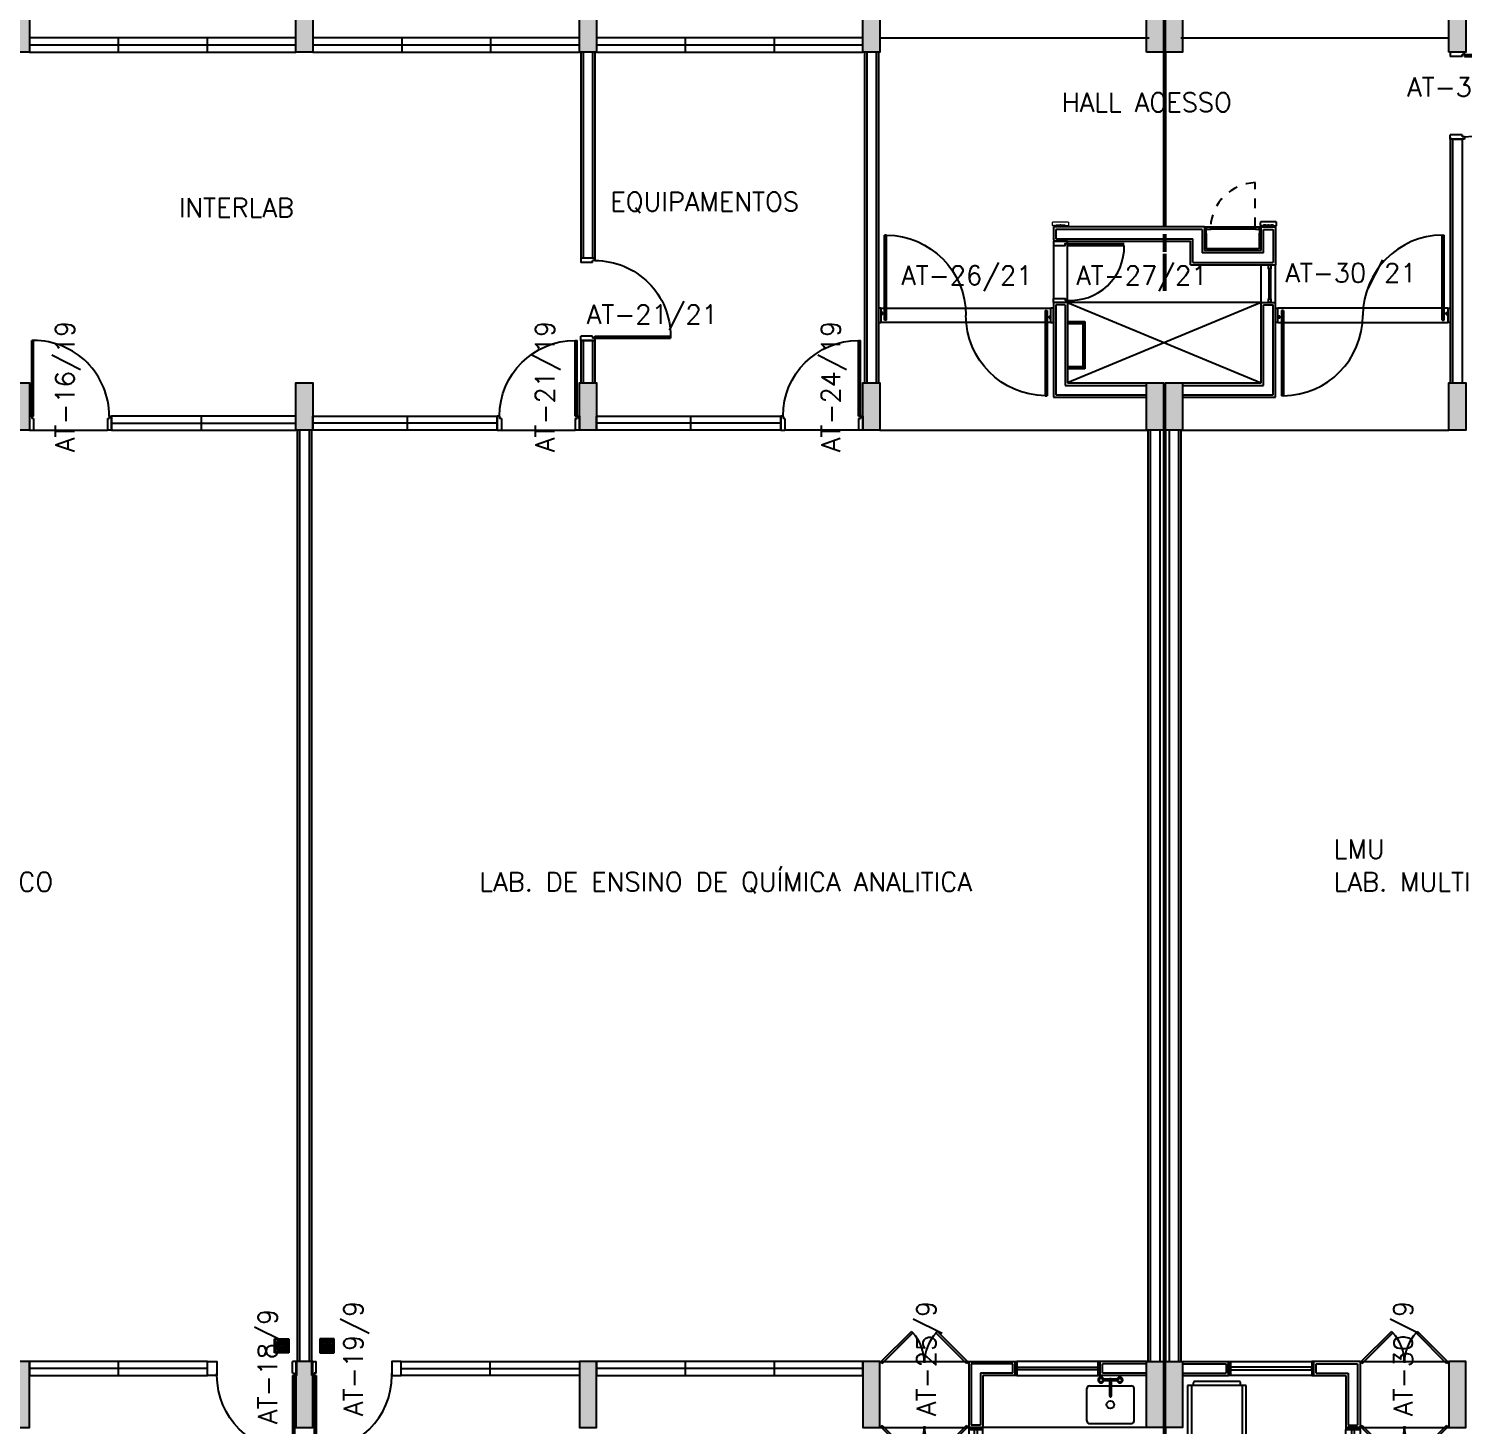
# Model space of a CAD drawing. Header units: millimetres. Extents: x 3605 to 3741, y 1123 to 1192.
# Drawn here: x 3635.28 to 3650.46, y 1134.72 to 1149.5 of the extents above; entities that cross this region are included whole.
import ezdxf

# ---------------------------------------------------------------- set-up
doc = ezdxf.new("R2010")
doc.units = ezdxf.units.MM
doc.linetypes.add('HIDDEN', pattern=[9.525, 6.35, -3.175])
doc.linetypes.add('HIDDEN2', pattern=[4.7625, 3.175, -1.5875])
for name, color, linetype in [('ar-alv', 2, 'Continuous'), ('ar-armario', 1, 'Continuous'), ('ar-copa', 1, 'Continuous'), ('ar-esq', 2, 'Continuous'), ('ar-estc', 1, 'Continuous'), ('ar-piso', 1, 'Continuous'), ('ar-porta', 1, 'Continuous'), ('ar-proj', 1, 'HIDDEN'), ('ar-ralo', 1, 'Continuous'), ('ar-reboco', 2, 'Continuous'), ('ar-shaft', 2, 'Continuous'), ('AR-VISTA', 2, 'Continuous'), ('ar-xis', 1, 'Continuous'), ('banc', 1, 'Continuous'), ('COZ1', 1, 'Continuous'), ('COZ2', 1, 'Continuous'), ('DET-PIVO', 2, 'Continuous'), ('ENDEREÇO', 2, 'Continuous'), ('esq-01', 1, 'Continuous'), ('esq-02', 1, 'Continuous'), ('esq4', 1, 'Continuous'), ('estc-01', 3, 'Continuous'), ('h-estc', 3, 'Continuous'), ('proj', 1, 'HIDDEN'), ('PROJ-MARCO', 1, 'HIDDEN'), ('ptm', 2, 'Continuous'), ('ptm1', 1, 'Continuous'), ('ralo', 1, 'HIDDEN2'), ('shaft1', 2, 'Continuous'), ('TEXTO', 2, 'Continuous'), ('TRNR1', 1, 'Continuous')]:
    doc.layers.add(name, color=color, linetype=linetype)
doc.styles.add('UNB-100', font='simplex.shx', dxfattribs={"height": 0.2})
doc.styles.add('UNB1-100', font='simplex.shx', dxfattribs={"height": 0.2})

# ---------------------------------------------------------------- blocks, each defined once
blk = doc.blocks.new('plr01-01p')
at = {"layer": 'h-estc'}
blk.add_hatch(color=3, dxfattribs=at).paths.add_polyline_path([(0.09, 0.075), (-0.09, 0.075), (-0.09, -0.625), (0.09, -0.625)])
at = {"layer": 'estc-01', "color": 3}
blk.add_lwpolyline([(-0.09, 0.075), (-0.09, -0.625), (0.09, -0.625), (0.09, 0.075)], close=True, dxfattribs=at)
blk = doc.blocks.new('esq02-01p')
at = {"layer": 'esq-01'}
for p, q in [((2.91, 0), (0.09, 0)), ((1.03, -0.075), (1.03, 0.075)), ((1.97, -0.075), (1.97, 0.075))]:
    blk.add_line(p, q, dxfattribs=at)
at = {"layer": 'esq-02'}
blk.add_lwpolyline([(2.91, -0.075), (0.09, -0.075), (0.09, 0.075), (2.91, 0.075)], close=True, dxfattribs=at)
blk = doc.blocks.new('plr02-01p')
at = {"layer": 'h-estc'}
blk.add_hatch(color=3, dxfattribs=at).paths.add_polyline_path([(0.09, 0.075), (-0.09, 0.075), (-0.09, -0.425), (0.09, -0.425)])
at = {"layer": 'estc-01', "color": 3}
blk.add_lwpolyline([(-0.09, 0.075), (-0.09, -0.425), (0.09, -0.425), (0.09, 0.075)], close=True, dxfattribs=at)
blk = doc.blocks.new('esq15-01p')
at = {"layer": 'esq-01'}
for p, q in [((2.91, 0), (0.09, 0)), ((1.03, -0.075), (1.03, 0.075)), ((1.97, -0.075), (1.97, 0.075))]:
    blk.add_line(p, q, dxfattribs=at)
at = {"layer": 'esq-02'}
blk.add_lwpolyline([(2.91, -0.075), (0.09, -0.075), (0.09, 0.075), (2.91, 0.075)], close=True, dxfattribs=at)
blk = doc.blocks.new('pm-80-01p')
at = {"layer": 'ptm'}
for p, q in [((0.105, 0.075), (0.105, 0.875)), ((0.125, 0.875), (0.105, 0.875)), ((0.125, 0.075), (0.125, 0.875)), ((0.105, 0.075), (0.08, 0.075)), ((0.08, 0.075), (0.08, -0.075)), ((0.125, 0.075), (0.105, 0.075)), ((0.105, 0.075), (0.105, 0.05)), ((0.125, 0.05), (0.105, 0.05)), ((0.125, 0.05), (0.125, -0.075)), ((0.905, 0.05), (0.905, -0.075)), ((0.905, 0.05), (0.925, 0.05)), ((0.925, 0.075), (0.95, 0.075)), ((0.925, 0.075), (0.925, 0.05)), ((0.95, 0.075), (0.95, -0.075)), ((0.08, -0.075), (0.125, -0.075)), ((0.95, -0.075), (0.905, -0.075))]:
    blk.add_line(p, q, dxfattribs=at)
at = {"layer": 'ptm', "color": 1}
blk.add_arc((0.125, 0.075), 0.8, 360, 90, dxfattribs=at)
blk = doc.blocks.new('esq16-01p')
at = {"layer": 'esq-01'}
for p, q in [((2.025, 0), (0.075, 0)), ((1.075, 0.075), (1.075, -0.075)), ((2.025, 0.075), (2.025, -0.075))]:
    blk.add_line(p, q, dxfattribs=at)
at = {"layer": 'esq-02'}
blk.add_lwpolyline([(2.025, 0.075), (0.075, 0.075), (0.075, -0.075), (2.025, -0.075)], close=True, dxfattribs=at)
at = {"rotation": 180}
blk.add_blockref('pm-80-01p', (2.975, 0), dxfattribs=at)
blk = doc.blocks.new('pm-90-01p')
at = {"layer": 'ptm'}
for p, q in [((0.105, 0.075), (0.105, 0.975)), ((0.125, 0.975), (0.105, 0.975)), ((0.125, 0.075), (0.125, 0.975)), ((0.105, 0.075), (0.08, 0.075)), ((0.08, 0.075), (0.08, -0.075)), ((0.125, 0.075), (0.105, 0.075)), ((0.125, 0.075), (0.105, 0.075)), ((0.105, 0.075), (0.105, 0.05)), ((0.125, 0.05), (0.105, 0.05)), ((0.125, 0.05), (0.125, -0.075)), ((0.955, 0.05), (0.955, -0.075)), ((0.955, 0.05), (0.975, 0.05)), ((0.975, 0.075), (1, 0.075)), ((0.975, 0.075), (0.975, 0.05)), ((1, 0.075), (1, -0.075)), ((0.08, -0.075), (0.125, -0.075)), ((1, -0.075), (0.955, -0.075))]:
    blk.add_line(p, q, dxfattribs=at)
at = {"layer": 'ptm', "color": 1}
blk.add_arc((0.073, 0.074), 0.902, 0.054, 86.687, dxfattribs=at)
blk = doc.blocks.new('CUBAcoz-01P')
at = {"layer": 'COZ1'}
for p, q in [((-0.25, -0.4705), (-0.25, -0.1305)), ((-0.22, -0.1005), (0.22, -0.1005)), ((0.25, -0.4705), (0.25, -0.1305)), ((-0.22, -0.5005), (0.22, -0.5005))]:
    blk.add_line(p, q, dxfattribs=at)
blk.add_circle((0, -0.3005), 0.04, dxfattribs=at)
for centre, start, end in [((-0.22, -0.1305), 90, 180), ((0.22, -0.1305), 0, 90), ((-0.22, -0.4705), 180, 270), ((0.22, -0.4705), 270, 0)]:
    blk.add_arc(centre, 0.03, start, end, dxfattribs=at)
blk = doc.blocks.new('TRNR-01P')
at = {"layer": 'TRNR1'}
for p, q in [((-0.009, 0.083), (-0.009, 0.011)), ((0, 0.009), (0.17, 0.009)), ((0.009, 0.083), (0.009, 0.009)), ((-0.009, -0.011), (-0.009, -0.083)), ((0, -0.009), (0.17, -0.009)), ((0.009, -0.009), (0.009, -0.083))]:
    blk.add_line(p, q, dxfattribs=at)
for centre in [(0, 0.1), (0, -0.1)]:
    blk.add_circle(centre, 0.02, dxfattribs=at)
for centre, radius, start, end in [((0, 0.1), 0.03, 289.4712, 250.5288), ((0, 0), 0.014, 130.0052, 229.9948), ((0, 0), 0.009, 90, 270), ((0.17, 0), 0.009, 270, 90), ((0, -0.1), 0.03, 109.4712, 70.5288)]:
    blk.add_arc(centre, radius, start, end, dxfattribs=at)
blk = doc.blocks.new('GLDR-01P')
at = {"layer": 'COZ1', "color": 1}
for p, q in [((310, -65), (-310, -65)), ((-310, -65), (-310, -725)), ((310, -725), (310, -65)), ((-310, -725), (310, -725))]:
    blk.add_line(p, q, dxfattribs=at)
at = {"layer": 'COZ2', "color": 1}
for p, q in [((-270, -65), (-270, -680)), ((-250, -40), (-250, -65)), ((230, -20), (-230, -20)), ((250, -65), (250, -40)), ((270, -680), (270, -65)), ((-310, -680), (310, -680)), ((-310, -685), (310, -685)), ((270, -640), (310, -640))]:
    blk.add_line(p, q, dxfattribs=at)
blk.add_circle((290, -660), 9.23, dxfattribs=at)
for centre, start, end in [((-230, -40), 90, 180), ((230, -40), 0, 90)]:
    blk.add_arc(centre, 20, start, end, dxfattribs=at)
blk = doc.blocks.new('esc01-02p')
at = {"layer": 'h-estc'}
for points in [[(-1.69, 6.53), (-1.81, 6.53), (-1.81, 6.03), (-1.69, 6.03)], [(-0.06, 6.53), (-0.06, 6.03), (0.06, 6.03), (0.06, 6.53)], [(1.69, 6.03), (1.81, 6.03), (1.81, 6.53), (1.69, 6.53)], [(-1.69, 2.82), (-1.69, 3.32), (-1.81, 3.32), (-1.81, 2.82)], [(1.69, 3.32), (1.81, 3.32), (1.81, 2.82), (1.69, 2.82)], [(-1.69, 2.5), (-1.69, 2.8), (-1.81, 2.8), (-1.81, 2.5)], [(1.69, 2.8), (1.69, 2.5), (1.81, 2.5), (1.81, 2.8)], [(-0.01, 0.7), (-0.19, 0.7), (-0.19, 0), (-0.01, 0)], [(0.19, 0.7), (0.01, 0.7), (0.01, 0), (0.19, 0)]]:
    blk.add_hatch(color=256, dxfattribs=at).paths.add_polyline_path(points)
at = {"layer": 'ar-alv'}
for p, q in [((-1.8, 7.145), (-1.8, 6.53)), ((-1.7, 7.145), (-1.7, 6.53)), ((1.7, 7.145), (1.7, 7.12)), ((1.8, 7.145), (1.8, 6.53)), ((1.7, 7.12), (-0.05, 7.12)), ((-0.05, 6.53), (-0.05, 7.12)), ((1.7, 7.02), (0.05, 7.02)), ((0.05, 6.53), (0.05, 7.02)), ((1.7, 7.02), (1.7, 6.53)), ((-1.8, 6.03), (-1.8, 5.67)), ((-1.7, 6.03), (-1.7, 5.67)), ((-0.05, 4.47), (-0.05, 6.03)), ((0.05, 4.47), (0.05, 6.03)), ((1.7, 5.67), (1.7, 6.03)), ((1.8, 5.67), (1.8, 6.03)), ((-1.8, 5.67), (-1.7, 5.67)), ((1.8, 5.67), (1.7, 5.67)), ((-1.8, 4.345), (-1.8, 4.72)), ((-1.8, 4.72), (-1.7, 4.72)), ((-1.7, 4.345), (-1.7, 4.72)), ((1.7, 4.72), (1.7, 3.32)), ((1.7, 4.72), (1.8, 4.72)), ((1.8, 4.72), (1.8, 3.32)), ((0.05, 4.47), (-0.05, 4.47)), ((-1.8, 4.345), (-1.7, 4.345)), ((-2.045, 1.65), (-1.7, 1.65)), ((-2.045, 1.55), (-2.045, 1.65)), ((-1.7, 1.55), (-2.045, 1.55)), ((-1.7, 1.65), (-1.7, 1.55)), ((1.7, 1.65), (1.7, 1.55)), ((2.045, 1.65), (1.7, 1.65)), ((1.7, 1.55), (2.045, 1.55)), ((2.045, 1.55), (2.045, 1.65)), ((-2.045, 0.025), (-2.045, 0.675)), ((-1.945, 0.675), (-2.045, 0.675)), ((-1.945, 0.125), (-1.945, 0.675)), ((1.945, 0.125), (1.945, 0.675)), ((1.945, 0.675), (2.045, 0.675)), ((2.045, 0.025), (2.045, 0.675)), ((-1.605, 0.025), (-2.045, 0.025)), ((-1.605, 0.125), (-1.945, 0.125)), ((-1.605, 0.125), (-1.605, 0.025)), ((-0.19, 0.125), (-0.655, 0.125)), ((-0.655, 0.025), (-0.655, 0.125)), ((-0.19, 0.025), (-0.655, 0.025)), ((0.19, 0.125), (0.655, 0.125)), ((0.19, 0.025), (0.655, 0.025)), ((0.655, 0.125), (0.655, 0.025)), ((1.605, 0.125), (1.945, 0.125)), ((1.605, 0.125), (1.605, 0.025)), ((1.605, 0.025), (2.045, 0.025))]:
    blk.add_line(p, q, dxfattribs=at)
for radius in [1.8, 1.7]:
    blk.add_arc((0, 7.145), radius, 360, 180, dxfattribs=at)
at = {"layer": 'ar-piso'}
for p, q in [((-0.518, 8.738), (-0.493, 8.662)), ((0.493, 8.662), (0.518, 8.738)), ((-1.29, 8.083), (-1.355, 8.13)), ((-0.061, 7.189), (-1.25, 8.053)), ((1.29, 8.083), (1.355, 8.13)), ((-1.675, 7.145), (-1.595, 7.145)), ((-1.545, 7.145), (-0.075, 7.145)), ((-1.675, 6.845), (-1.595, 6.845)), ((-1.545, 6.845), (-0.075, 6.845)), ((-1.675, 6.545), (-1.595, 6.545)), ((-1.545, 6.545), (-0.075, 6.545)), ((-1.675, 6.245), (-1.595, 6.245)), ((-1.545, 6.245), (-0.075, 6.245)), ((-1.675, 5.945), (-1.595, 5.945)), ((-1.545, 5.945), (-0.075, 5.945)), ((-1.675, 5.645), (-1.595, 5.645)), ((-1.545, 5.645), (-0.075, 5.645)), ((-1.675, 5.345), (-1.595, 5.345)), ((-1.545, 5.345), (-0.075, 5.345)), ((-1.675, 5.045), (-1.595, 5.045)), ((-1.545, 5.045), (-0.075, 5.045)), ((-1.675, 4.745), (-1.595, 4.745)), ((-1.545, 4.745), (-0.075, 4.745)), ((-1.675, 4.445), (-1.595, 4.445)), ((-1.545, 4.445), (-0.075, 4.445)), ((-1.675, 4.395), (-1.7, 4.395)), ((-1.675, 4.345), (-1.7, 4.345)), ((1.675, 2.82), (-1.675, 2.82)), ((-0.01, 2.8), (-1.675, 2.8)), ((-0.01, 0.7), (-0.01, 2.8)), ((1.675, 2.8), (0.01, 2.8)), ((0.01, 0.7), (0.01, 2.8))]:
    blk.add_line(p, q, dxfattribs=at)
at = {"layer": 'ar-porta', "color": 2}
for points in [[(-1.825, 2.487), (-1.675, 2.487), (-1.675, 2.5), (-1.825, 2.5)], [(1.825, 2.487), (1.675, 2.487), (1.675, 2.5), (1.825, 2.5)], [(-1.825, 1.687), (-1.675, 1.687), (-1.675, 1.675), (-1.825, 1.675)], [(1.825, 1.687), (1.675, 1.687), (1.675, 1.675), (1.825, 1.675)]]:
    blk.add_lwpolyline(points, close=True, dxfattribs=at)
at = {"layer": 'ar-porta'}
blk.add_arc((-1.765, 3.343), 0.957, 90, 180, dxfattribs=at)
at = {"layer": 'ar-reboco'}
for p, q in [((-1.825, 7.145), (-1.825, 5.645)), ((-1.675, 7.145), (-1.675, 5.645)), ((-1.595, 7.145), (-1.595, 4.395)), ((-1.545, 7.145), (-1.545, 4.345)), ((1.675, 7.145), (-0.075, 7.145)), ((1.825, 5.645), (1.825, 7.145)), ((1.675, 6.995), (0.075, 6.995)), ((0.075, 6.995), (0.075, 4.445)), ((1.675, 5.645), (1.675, 6.995)), ((-0.075, 4.445), (-0.075, 6.545)), ((-1.825, 4.32), (-1.825, 4.745)), ((-1.675, 4.32), (-1.675, 4.745)), ((1.675, 4.745), (1.675, 2.82)), ((1.825, 4.745), (1.825, 2.82)), ((0.075, 4.445), (-0.075, 4.445)), ((-1.8, 4.32), (-1.825, 4.32)), ((-1.675, 4.32), (-1.7, 4.32)), ((-1.595, 4.395), (-1.675, 4.395)), ((-1.545, 4.345), (-1.675, 4.345)), ((-1.825, 2.82), (-1.825, 3.32)), ((-1.825, 3.32), (-1.81, 3.32)), ((-1.69, 3.32), (-1.675, 3.32)), ((-1.675, 2.82), (-1.675, 3.32)), ((-1.81, 2.82), (-1.825, 2.82)), ((-1.825, 2.5), (-1.825, 2.8)), ((-1.81, 2.8), (-1.825, 2.8)), ((-1.69, 2.82), (-1.675, 2.82)), ((-1.69, 2.8), (-1.675, 2.8)), ((-1.675, 2.5), (-1.675, 2.8)), ((1.69, 2.82), (1.675, 2.82)), ((1.675, 2.5), (1.675, 2.8)), ((1.69, 2.8), (1.675, 2.8)), ((1.81, 2.82), (1.825, 2.82)), ((1.81, 2.8), (1.825, 2.8)), ((1.825, 2.5), (1.825, 2.8)), ((-1.81, 2.5), (-1.825, 2.5)), ((-1.69, 2.5), (-1.675, 2.5)), ((1.81, 2.5), (1.825, 2.5)), ((-2.07, 1.525), (-2.07, 1.675)), ((-2.07, 1.675), (-1.675, 1.675)), ((-1.675, 1.675), (-1.675, 1.525)), ((2.07, 1.675), (1.675, 1.675)), ((1.675, 1.675), (1.675, 1.525)), ((2.07, 1.525), (2.07, 1.675)), ((-1.675, 1.525), (-2.07, 1.525)), ((1.675, 1.525), (2.07, 1.525)), ((-2.07, 0), (-2.07, 0.7)), ((-1.92, 0.7), (-2.07, 0.7)), ((-1.92, 0.15), (-1.92, 0.7)), ((1.92, 0.7), (2.07, 0.7)), ((1.92, 0.15), (1.92, 0.7)), ((2.07, 0), (2.07, 0.7)), ((-2.07, 0), (-1.58, 0)), ((-1.58, 0.15), (-1.92, 0.15)), ((-0.19, 0.15), (-0.68, 0.15)), ((-0.19, 0), (-0.68, 0)), ((0.19, 0.15), (0.68, 0.15)), ((0.19, 0), (0.68, 0)), ((1.58, 0.15), (1.92, 0.15)), ((2.07, 0), (1.58, 0))]:
    blk.add_line(p, q, dxfattribs=at)
for radius, start in [(1.825, 360), (1.675, 0), (1.595, 360), (1.545, 360)]:
    blk.add_arc((0, 7.145), radius, start, 180, dxfattribs=at)
at = {"layer": 'AR-VISTA'}
blk.add_line((-0.075, 6.545), (-0.075, 7.145), dxfattribs=at)
at = {"layer": 'banc', "color": 1}
blk.add_line((0.19, 0.7), (1.92, 0.7), dxfattribs=at)
at = {"layer": 'COZ1'}
for p, q in [((1.33, 0.81), (1.33, 1.415)), ((1.9, 1.415), (1.33, 1.415)), ((1.9, 1.415), (1.9, 0.81)), ((1.9, 0.81), (1.33, 0.81))]:
    blk.add_line(p, q, dxfattribs=at)
at = {"layer": 'COZ1', "color": 1}
for points in [[(1.413, 1.27), (1.453, 1.27, -1), (1.453, 1.265), (1.413, 1.265, -1)], [(1.495, 1.347), (1.495, 1.307, -1), (1.49, 1.307), (1.49, 1.347, -1)], [(1.49, 1.187), (1.49, 1.227, -1), (1.495, 1.227), (1.495, 1.187, -1)], [(1.573, 1.265), (1.533, 1.265, -1), (1.533, 1.27), (1.573, 1.27, -1)], [(1.658, 1.265), (1.698, 1.265, 1), (1.698, 1.27), (1.658, 1.27, 1)], [(1.735, 1.347), (1.735, 1.307, 1), (1.74, 1.307), (1.74, 1.347, 1)], [(1.74, 1.187), (1.74, 1.227, 1), (1.735, 1.227), (1.735, 1.187, 1)], [(1.818, 1.27), (1.778, 1.27, 1), (1.778, 1.265), (1.818, 1.265, 1)], [(1.413, 0.955), (1.453, 0.955, 1), (1.453, 0.96), (1.413, 0.96, 1)], [(1.49, 1.037), (1.49, 0.997, 1), (1.495, 0.997), (1.495, 1.037, 1)], [(1.495, 0.877), (1.495, 0.917, 1), (1.49, 0.917), (1.49, 0.877, 1)], [(1.573, 0.96), (1.533, 0.96, 1), (1.533, 0.955), (1.573, 0.955, 1)], [(1.658, 0.96), (1.698, 0.96, -1), (1.698, 0.955), (1.658, 0.955, -1)], [(1.74, 1.037), (1.74, 0.997, -1), (1.735, 0.997), (1.735, 1.037, -1)], [(1.735, 0.877), (1.735, 0.917, -1), (1.74, 0.917), (1.74, 0.877, -1)], [(1.818, 0.955), (1.778, 0.955, -1), (1.778, 0.96), (1.818, 0.96, -1)]]:
    blk.add_lwpolyline(points, format="xyb", close=True, dxfattribs=at)
for centre in [(1.493, 1.267), (1.738, 1.267), (1.493, 0.957), (1.738, 0.957)]:
    blk.add_circle(centre, 0.025, dxfattribs=at)
at = {"layer": 'COZ2'}
for p, q in [((1.36, 0.81), (1.36, 1.415)), ((1.38, 1.372), (1.85, 1.372)), ((1.38, 1.162), (1.38, 1.372)), ((1.87, 1.415), (1.87, 0.81)), ((1.315, 1.334), (1.33, 1.334)), ((1.315, 1.294), (1.315, 1.334)), ((1.315, 1.294), (1.33, 1.294)), ((1.315, 1.193), (1.315, 1.233)), ((1.315, 1.233), (1.33, 1.233)), ((1.315, 1.193), (1.33, 1.193)), ((1.315, 1.092), (1.315, 1.132)), ((1.315, 1.132), (1.33, 1.132)), ((1.315, 1.092), (1.33, 1.092)), ((1.315, 0.992), (1.315, 1.032)), ((1.315, 1.032), (1.33, 1.032)), ((1.315, 0.992), (1.33, 0.992)), ((1.315, 0.931), (1.33, 0.931)), ((1.315, 0.891), (1.315, 0.931)), ((1.38, 0.852), (1.38, 1.062)), ((1.38, 0.852), (1.38, 1.062)), ((1.315, 0.891), (1.33, 0.891)), ((1.85, 0.852), (1.38, 0.852))]:
    blk.add_line(p, q, dxfattribs=at)
at = {"layer": 'COZ2', "color": 1}
for p, q in [((1.85, 1.372), (1.85, 1.162)), ((1.85, 1.162), (1.38, 1.162)), ((1.85, 1.062), (1.38, 1.062)), ((1.85, 1.062), (1.85, 0.852)), ((1.85, 1.062), (1.85, 0.852))]:
    blk.add_line(p, q, dxfattribs=at)
for centre, radius, start, end in [((1.493, 1.267), 0.07, 92.0467, 177.9533), ((1.493, 1.267), 0.07, 182.0467, 267.9533), ((1.493, 1.267), 0.065, 92.2042, 177.7958), ((1.493, 1.267), 0.065, 182.2042, 267.7958), ((1.493, 1.267), 0.07, 2.0467, 87.9533), ((1.493, 1.267), 0.065, 2.2042, 87.7958), ((1.493, 1.267), 0.07, 272.0467, 357.9533), ((1.493, 1.267), 0.065, 272.2042, 357.7958), ((1.738, 1.267), 0.07, 92.0467, 177.9533), ((1.738, 1.267), 0.07, 182.0467, 267.9533), ((1.738, 1.267), 0.065, 92.2042, 177.7958), ((1.738, 1.267), 0.065, 182.2042, 267.7958), ((1.738, 1.267), 0.07, 2.0467, 87.9533), ((1.738, 1.267), 0.065, 2.2042, 87.7958), ((1.738, 1.267), 0.065, 272.2042, 357.7958), ((1.738, 1.267), 0.07, 272.0467, 357.9533), ((1.493, 0.957), 0.07, 92.0467, 177.9533), ((1.493, 0.957), 0.07, 182.0467, 267.9533), ((1.493, 0.957), 0.065, 92.2042, 177.7958), ((1.493, 0.957), 0.065, 182.2042, 267.7958), ((1.493, 0.957), 0.07, 2.0467, 87.9533), ((1.493, 0.957), 0.065, 2.2042, 87.7958), ((1.493, 0.957), 0.07, 272.0467, 357.9533), ((1.493, 0.957), 0.065, 272.2042, 357.7958), ((1.738, 0.957), 0.07, 92.0467, 177.9533), ((1.738, 0.957), 0.07, 182.0467, 267.9533), ((1.738, 0.957), 0.065, 92.2042, 177.7958), ((1.738, 0.957), 0.065, 182.2042, 267.7958), ((1.738, 0.957), 0.07, 2.0467, 87.9533), ((1.738, 0.957), 0.065, 2.2042, 87.7958), ((1.738, 0.957), 0.07, 272.0467, 357.9533), ((1.738, 0.957), 0.065, 272.2042, 357.7958)]:
    blk.add_arc(centre, radius, start, end, dxfattribs=at)
at = {"layer": 'esq-01'}
for points in [[(-1.735, 5.625), (-1.765, 5.625), (-1.765, 4.765), (-1.735, 4.765)], [(1.735, 5.625), (1.765, 5.625), (1.765, 4.765), (1.735, 4.765)], [(-1.735, 4.3), (-1.765, 4.3), (-1.765, 3.343), (-1.735, 3.343)], [(-1.98, 1.505), (-2.01, 1.505), (-2.01, 0.72), (-1.98, 0.72)], [(1.98, 1.505), (2.01, 1.505), (2.01, 0.72), (1.98, 0.72)], [(-1.56, 0.09), (-1.56, 0.06), (-0.7, 0.06), (-0.7, 0.09)], [(1.56, 0.09), (1.56, 0.06), (0.7, 0.06), (0.7, 0.09)]]:
    blk.add_lwpolyline(points, close=True, dxfattribs=at)
at = {"layer": 'esq-02'}
for p, q in [((-1.686, 4.244), (-1.735, 4.244)), ((-1.686, 4.224), (-1.735, 4.224)), ((-1.712, 3.419), (-1.712, 4.224)), ((-1.692, 3.419), (-1.692, 4.224)), ((-1.686, 4.244), (-1.686, 4.224)), ((-1.686, 3.419), (-1.735, 3.419)), ((-1.686, 3.399), (-1.735, 3.399)), ((-1.686, 3.399), (-1.686, 3.419))]:
    blk.add_line(p, q, dxfattribs=at)
for points in [[(-1.675, 5.645), (-1.825, 5.645), (-1.825, 5.625), (-1.675, 5.625)], [(-1.825, 5.625), (-1.675, 5.625), (-1.675, 4.765), (-1.825, 4.765)], [(1.675, 5.645), (1.825, 5.645), (1.825, 5.625), (1.675, 5.625)], [(1.825, 5.625), (1.675, 5.625), (1.675, 4.765), (1.825, 4.765)], [(-1.675, 4.745), (-1.825, 4.745), (-1.825, 4.765), (-1.675, 4.765)], [(1.675, 4.745), (1.825, 4.745), (1.825, 4.765), (1.675, 4.765)], [(-1.675, 4.32), (-1.825, 4.32), (-1.825, 4.3), (-1.675, 4.3)], [(-1.675, 3.323), (-1.825, 3.323), (-1.825, 3.343), (-1.675, 3.343)], [(-1.92, 1.525), (-2.07, 1.525), (-2.07, 1.505), (-1.92, 1.505)], [(1.92, 1.525), (2.07, 1.525), (2.07, 1.505), (1.92, 1.505)], [(-2.07, 1.505), (-1.92, 1.505), (-1.92, 0.72), (-2.07, 0.72)], [(2.07, 1.505), (1.92, 1.505), (1.92, 0.72), (2.07, 0.72)], [(-2.07, 0.7), (-1.92, 0.7), (-1.92, 0.72), (-2.07, 0.72)], [(1.92, 0.7), (2.07, 0.7), (2.07, 0.72), (1.92, 0.72)], [(-1.58, 0.15), (-1.58, 0), (-1.56, 0), (-1.56, 0.15)], [(-0.68, 0.15), (-0.68, 0), (-0.7, 0), (-0.7, 0.15)], [(0.68, 0.15), (0.68, 0), (0.7, 0), (0.7, 0.15)], [(1.58, 0.15), (1.58, 0), (1.56, 0), (1.56, 0.15)]]:
    blk.add_lwpolyline(points, close=True, dxfattribs=at)
at = {"layer": 'esq-02', "color": 1}
for points in [[(-1.825, 4.3), (-1.675, 4.3), (-1.675, 3.343), (-1.825, 3.343)], [(-1.56, 0), (-1.56, 0.15), (-0.7, 0.15), (-0.7, 0)], [(1.56, 0), (1.56, 0.15), (0.7, 0.15), (0.7, 0)]]:
    blk.add_lwpolyline(points, close=True, dxfattribs=at)
at = {"layer": 'estc-01'}
for points in [[(-1.69, 6.53), (-1.81, 6.53), (-1.81, 6.03), (-1.69, 6.03)], [(-0.06, 6.03), (0.06, 6.03), (0.06, 6.53), (-0.06, 6.53)], [(1.69, 6.53), (1.81, 6.53), (1.81, 6.03), (1.69, 6.03)], [(-1.69, 2.82), (-1.81, 2.82), (-1.81, 3.32), (-1.69, 3.32)], [(1.81, 2.82), (1.69, 2.82), (1.69, 3.32), (1.81, 3.32)], [(-1.69, 2.8), (-1.81, 2.8), (-1.81, 2.5), (-1.69, 2.5)], [(1.81, 2.8), (1.69, 2.8), (1.69, 2.5), (1.81, 2.5)], [(-0.19, 0), (-0.19, 0.7), (-0.01, 0.7), (-0.01, 0)], [(0.01, 0), (0.01, 0.7), (0.19, 0.7), (0.19, 0)]]:
    blk.add_lwpolyline(points, close=True, dxfattribs=at)
at = {"layer": 'proj'}
for p, q in [((-0.477, 8.614), (-0.023, 7.216)), ((0.023, 7.216), (0.477, 8.614)), ((0.061, 7.189), (1.25, 8.053)), ((1.675, 6.845), (0.075, 6.845)), ((1.675, 6.545), (0.075, 6.545)), ((1.675, 6.245), (0.075, 6.245)), ((1.675, 5.945), (0.075, 5.945)), ((1.675, 5.645), (0.075, 5.645))]:
    blk.add_line(p, q, dxfattribs=at)
blk.add_lwpolyline([(-2.722, 3.373), (-2.722, 3.343), (-1.765, 3.343), (-1.765, 3.373)], close=True, dxfattribs=at)
blk.add_arc((0, 7.145), 0.075, 360, 180, dxfattribs=at)
at = {"layer": 'ptm'}
for p, q in [((-1.675, 2.487), (-1.385, 3.233)), ((-1.658, 2.481), (-1.369, 3.227)), ((-1.369, 3.227), (-1.385, 3.233)), ((1.166, 3.105), (1.18, 3.116)), ((1.661, 2.476), (1.166, 3.105)), ((1.675, 2.487), (1.18, 3.116)), ((-1.658, 2.481), (-1.675, 2.487)), ((1.661, 2.476), (1.675, 2.487))]:
    blk.add_line(p, q, dxfattribs=at)
at = {"layer": 'ptm', "color": 1}
for centre, start, end in [((-1.675, 2.487), 270, 67.4939), ((1.675, 2.487), 129.505, 270)]:
    blk.add_arc(centre, 0.8, start, end, dxfattribs=at)
at = {"layer": 'ar-copa', "xscale": 0.001, "yscale": 0.001, "zscale": 0.001, "rotation": 180}
blk.add_blockref('GLDR-01P', (-0.556, 0.192), dxfattribs=at)
at = {"layer": 'ar-copa', "extrusion": (0, 0, -1), "xscale": -1, "zscale": -1}
for name, p, rotation in [('CUBAcoz-01P', (-0.571, 0.158), 180), ('TRNR-01P', (-0.571, 0.198), 270)]:
    blk.add_blockref(name, p, dxfattribs=dict(at, rotation=rotation))
blk = doc.blocks.new('esq04-01p')
at = {"layer": 'esq-01'}
blk.add_line((1.975, 0), (0.09, 0), dxfattribs=at)
at = {"layer": 'esq-02'}
blk.add_line((1.0325, 0.075), (1.0325, -0.075), dxfattribs=at)
for points in [[(1.975, -0.075), (0.09, -0.075), (0.09, 0.075), (1.975, 0.075), (1.975, -0.075)], [(2.075, 0.075), (1.975, 0.075), (1.975, -0.075), (2.075, -0.075)]]:
    blk.add_lwpolyline(points, close=True, dxfattribs=at)
at = {"layer": 'ptm'}
for p, q in [((2.875, 0.075), (2.875, 0.875)), ((2.875, 0.875), (2.895, 0.875)), ((2.895, 0.075), (2.895, 0.875)), ((2.075, 0.075), (2.05, 0.075)), ((2.075, 0.075), (2.075, 0.05)), ((2.875, 0.075), (2.895, 0.075)), ((2.875, 0.05), (2.875, -0.075)), ((2.875, 0.05), (2.895, 0.05)), ((2.895, 0.075), (2.92, 0.075)), ((2.895, 0.075), (2.895, 0.05)), ((2.92, 0.075), (2.92, -0.075)), ((2.92, -0.075), (2.875, -0.075))]:
    blk.add_line(p, q, dxfattribs=at)
at = {"layer": 'ptm', "color": 1}
blk.add_arc((2.875, 0.075), 0.8, 90, 180, dxfattribs=at)
blk = doc.blocks.new('sh-04p')
at = {"layer": 'ar-alv'}
for p, q in [((-1.15, 0.05), (-1.15, -0.9)), ((-0.19, 0.05), (-1.15, 0.05)), ((1.15, 0.05), (0.19, 0.05)), ((1.15, -0.9), (1.15, 0.05)), ((-1.05, -0.05), (-1.05, -0.9)), ((-0.19, -0.05), (-1.05, -0.05)), ((1.05, -0.05), (0.19, -0.05)), ((1.05, -0.9), (1.05, -0.05)), ((-1.05, -0.9), (-1.15, -0.9)), ((1.05, -0.9), (1.15, -0.9)), ((-1.15, -1.7), (-1.15, -1.35)), ((-0.3, -1.35), (-1.15, -1.35)), ((-0.3, -1.35), (-0.3, -1.6)), ((-1.05, -1.45), (-0.4, -1.45)), ((-1.05, -1.45), (-1.05, -1.7)), ((-0.4, -1.7), (-0.4, -1.45)), ((1.15, -1.6), (-0.3, -1.6)), ((1.15, -1.7), (1.15, -1.6)), ((-1.05, -1.7), (-1.15, -1.7)), ((-0.4, -1.7), (1.15, -1.7))]:
    blk.add_line(p, q, dxfattribs=at)
at = {"layer": 'ar-proj'}
for p, q in [((1.025, -0.95), (1.025, -1.53)), ((1.175, -1.53), (1.175, -0.97))]:
    blk.add_line(p, q, dxfattribs=at)
at = {"layer": 'ar-proj', "ltscale": 0.01}
blk.add_line((-0.961, -1.725), (-0.961, -2.195), dxfattribs=at)
blk.add_arc((-0.982, -1.699), 0.496, 272.4338, 357.0427, dxfattribs=at)
at = {"layer": 'ar-reboco'}
for p, q in [((-1.175, 0.075), (-1.175, -0.925)), ((-0.19, 0.075), (-1.175, 0.075)), ((1.175, 0.075), (0.19, 0.075)), ((1.175, -0.925), (1.175, 0.075)), ((-1.025, -0.075), (-1.025, -0.925)), ((-0.19, -0.075), (-1.025, -0.075)), ((1.025, -0.075), (0.19, -0.075)), ((1.025, -0.925), (1.025, -0.075)), ((-1.025, -0.925), (-1.175, -0.925)), ((1.025, -0.925), (1.175, -0.925)), ((-1.175, -1.725), (-1.175, -1.325)), ((-0.275, -1.325), (-1.175, -1.325)), ((-0.275, -1.325), (-0.275, -1.575)), ((-1.025, -1.475), (-0.425, -1.475)), ((-1.025, -1.475), (-1.025, -1.725)), ((-0.425, -1.725), (-0.425, -1.475)), ((1.175, -1.575), (-0.275, -1.575)), ((1.175, -1.725), (1.175, -1.588)), ((-1.025, -1.725), (-1.175, -1.725)), ((-0.425, -1.725), (1.175, -1.725))]:
    blk.add_line(p, q, dxfattribs=at)
at = {"layer": 'ar-xis'}
for p, q in [((-1.025, -0.925), (1.025, -0.075)), ((1.025, -0.925), (-1.025, -0.075))]:
    blk.add_line(p, q, dxfattribs=at)
at = {"layer": 'esq-01'}
for p, q in [((-1.15, -1.743), (-1.126, -1.743)), ((-1.075, -1.743), (-1.05, -1.743))]:
    blk.add_line(p, q, dxfattribs=at)
at = {"layer": 'esq-01', "lineweight": 15}
blk.add_line((-1.025, -1.714), (-1.025, -1.716), dxfattribs=at)
at = {"layer": 'esq-01', "lineweight": 15, "flags": 128}
for points in [[(-1.025, -1.655), (-1.025, -1.725), (-1.004, -1.725), (-1.004, -1.655)], [(-0.446, -1.655), (-0.446, -1.725), (-0.425, -1.725), (-0.425, -1.655)]]:
    blk.add_lwpolyline(points, close=True, dxfattribs=at)
at = {"layer": 'esq-01', "flags": 128}
blk.add_lwpolyline([(-1.02, -1.778, 0.414214), (-1.015, -1.773), (-1.015, -1.743, 0.414214), (-1.02, -1.738), (-1.05, -1.738), (-1.05, -1.743), (-1.097, -1.743), (-1.097, -1.748), (-1.102, -1.748), (-1.102, -1.743), (-1.15, -1.743), (-1.15, -1.738), (-1.18, -1.738), (-1.18, -1.738, 0.414214), (-1.185, -1.743), (-1.185, -1.773, 0.414214), (-1.18, -1.778)], format="xyb", close=True, dxfattribs=at)
at = {"layer": 'esq-01', "lineweight": 15, "flags": 128}
blk.add_lwpolyline([(1.02, -1.778, -0.414214), (1.015, -1.773), (1.015, -1.743, -0.414214), (1.02, -1.738), (1.05, -1.738), (1.05, -1.743), (1.097, -1.743), (1.097, -1.748), (1.102, -1.748), (1.102, -1.743), (1.15, -1.743), (1.15, -1.738), (1.18, -1.738), (1.18, -1.738, -0.414214), (1.185, -1.743), (1.185, -1.773, -0.414214), (1.18, -1.778)], format="xyb", close=True, dxfattribs=at)
at = {"layer": 'esq4'}
for p, q in [((-1.175, -0.925), (-1.175, -1.325)), ((-1.025, -0.925), (-1.025, -1.325)), ((-1.05, -1.743), (-1.05, -1.725)), ((-1.025, -1.738), (-1.038, -1.738)), ((-1.036, -1.727), (-1.036, -1.736)), ((-1.036, -1.736), (-1.025, -1.736)), ((-1.025, -1.736), (-1.025, -1.738)), ((1.025, -1.736), (1.025, -1.738)), ((1.036, -1.736), (1.025, -1.736)), ((1.036, -1.727), (1.036, -1.736)), ((1.164, -1.727), (1.164, -1.736)), ((1.164, -1.736), (1.175, -1.736)), ((1.175, -1.736), (1.175, -1.738))]:
    blk.add_line(p, q, dxfattribs=at)
at = {"layer": 'esq4', "lineweight": 15, "ltscale": 0.0002}
for p, q in [((-1.125, -1.284), (-1.125, -0.961)), ((-1.1, -1.284), (-1.1, -0.961)), ((-0.963, -1.7), (-0.487, -1.7)), ((-0.963, -1.725), (-0.487, -1.725))]:
    blk.add_line(p, q, dxfattribs=at)
at = {"layer": 'esq4', "lineweight": 5}
for p, q in [((-1.025, -1.727), (-1.036, -1.727)), ((-1.025, -1.725), (-1.025, -1.727)), ((1.025, -1.725), (1.025, -1.727)), ((1.025, -1.727), (1.036, -1.727)), ((1.175, -1.727), (1.164, -1.727)), ((1.175, -1.725), (1.175, -1.727))]:
    blk.add_line(p, q, dxfattribs=at)
at = {"layer": 'esq4', "linetype": 'Continuous', "lineweight": 5}
for points in [[(1.175, -1.575), (1.162, -1.575), (1.162, -1.588), (1.175, -1.588), (1.175, -1.586), (1.164, -1.586), (1.164, -1.577), (1.175, -1.577)], [(-1.175, -1.738), (-1.15, -1.738), (-1.15, -1.725), (-1.175, -1.725), (-1.175, -1.727), (-1.164, -1.727), (-1.164, -1.736), (-1.175, -1.736)]]:
    blk.add_lwpolyline(points, close=True, dxfattribs=at)
at = {"layer": 'ptm'}
for p, q in [((1.025, -1.53), (0.425, -1.53)), ((1.025, -1.55), (0.425, -1.55)), ((1.025, -1.53), (1.025, -1.55))]:
    blk.add_line(p, q, dxfattribs=at)
for points in [[(1.025, -0.925), (1.175, -0.925), (1.175, -0.97), (1.05, -0.97), (1.05, -0.95), (1.025, -0.95), (1.025, -0.925)], [(1.025, -1.575), (1.175, -1.575), (1.175, -1.53), (1.05, -1.53), (1.05, -1.55), (1.025, -1.55), (1.025, -1.575)]]:
    blk.add_lwpolyline(points, dxfattribs=at)
at = {"layer": 'ptm1'}
blk.add_arc((0.994, -1.517), 0.569, 85.5635, 181.3143, dxfattribs=at)
at = {"layer": 'shaft1'}
for p, q in [((0.843, -0.724), (0.843, -0.226)), ((0.843, -0.226), (1.025, -0.226)), ((0.843, -0.247), (1.025, -0.247)), ((0.863, -0.705), (0.863, -0.247)), ((1.026, -0.705), (0.843, -0.705)), ((1.025, -0.726), (0.843, -0.726)), ((-1.112, -0.966), (-1.112, -1.284)), ((-1.025, -0.925), (1.025, -0.925)), ((-1.004, -1.658), (-1.004, -1.495)), ((-0.996, -1.495), (-0.446, -1.495)), ((-0.446, -1.495), (-0.446, -1.657)), ((-0.487, -1.712), (-0.963, -1.712))]:
    blk.add_line(p, q, dxfattribs=at)
for points in [[(-1.125, -0.925), (-1.1, -0.925), (-1.1, -0.966), (-1.125, -0.966)], [(-1.125, -1.284), (-1.1, -1.284), (-1.1, -1.325), (-1.125, -1.325)], [(-0.963, -1.7), (-0.963, -1.725), (-1.004, -1.725), (-1.004, -1.7)], [(-0.446, -1.7), (-0.446, -1.725), (-0.487, -1.725), (-0.487, -1.7)]]:
    blk.add_lwpolyline(points, close=True, dxfattribs=at)
blk = doc.blocks.new('pm-dp90-01p')
at = {"layer": 'DET-PIVO'}
for centre in [(-0.85, 0), (0.85, 0)]:
    blk.add_circle(centre, 0.005, dxfattribs=at)
at = {"layer": 'PROJ-MARCO'}
for p, q in [((0.9, 0.075), (-0.9, 0.075)), ((-0.9, -0.075), (0.9, -0.075))]:
    blk.add_line(p, q, dxfattribs=at)
at = {"layer": 'ptm'}
for p, q in [((0.84, -0.05), (0.84, 0.85)), ((0.84, 0.85), (0.86, 0.85)), ((0.86, -0.05), (0.86, 0.85)), ((-0.925, -0.075), (-0.925, 0.075)), ((-0.925, 0.075), (-0.9, 0.075)), ((-0.9, -0.075), (-0.9, 0.075)), ((-0.86, 0.05), (-0.86, -0.85)), ((-0.84, 0.05), (-0.86, 0.05)), ((-0.84, 0.05), (-0.84, -0.85)), ((0.88, 0.03), (0.9, 0.03)), ((0.88, 0.01), (0.88, 0.03)), ((0.88, 0.01), (0.9, 0.01)), ((0.9, 0.075), (0.925, 0.075)), ((0.9, 0.075), (0.9, -0.075)), ((0.925, 0.075), (0.925, -0.075)), ((-0.9, -0.075), (-0.925, -0.075)), ((-0.88, -0.01), (-0.9, -0.01)), ((-0.88, -0.03), (-0.9, -0.03)), ((-0.88, -0.01), (-0.88, -0.03)), ((0.84, -0.05), (0.86, -0.05)), ((0.925, -0.075), (0.9, -0.075)), ((-0.84, -0.85), (-0.86, -0.85))]:
    blk.add_line(p, q, dxfattribs=at)
at = {"layer": 'ptm', "color": 1}
for centre, start, end in [((0.85, 0), 90.6743, 180), ((-0.85, 0), 270.6743, 0)]:
    blk.add_arc(centre, 0.85, start, end, dxfattribs=at)
blk = doc.blocks.new('esq03a-01p')
at = {"layer": 'esq-02'}
for p, q in [((0.09, 0.075), (1.03, 0.075)), ((0.09, -0.625), (1.03, -0.625))]:
    blk.add_line(p, q, dxfattribs=at)
at = {"layer": 'ptm'}
for p, q in [((0.1, 0.069), (0.423, 0.391)), ((0.114, 0.054), (0.437, 0.377)), ((0.437, 0.377), (0.423, 0.391)), ((0.683, 0.377), (0.698, 0.392)), ((1.006, 0.054), (0.683, 0.377)), ((1.02, 0.069), (0.698, 0.392)), ((0.114, 0.054), (0.1, 0.069)), ((0.114, 0.054), (0.1, 0.069)), ((1.006, 0.054), (1.02, 0.069)), ((1.006, 0.054), (1.02, 0.069)), ((0.114, -0.604), (0.1, -0.619)), ((0.114, -0.604), (0.1, -0.619)), ((0.114, -0.604), (0.437, -0.927)), ((1.006, -0.604), (0.683, -0.927)), ((1.006, -0.604), (1.02, -0.619)), ((1.006, -0.604), (1.02, -0.619)), ((0.1, -0.619), (0.423, -0.941)), ((1.02, -0.619), (0.698, -0.942)), ((0.437, -0.927), (0.423, -0.941)), ((0.683, -0.927), (0.698, -0.942))]:
    blk.add_line(p, q, dxfattribs=at)
at = {"layer": 'ptm1'}
for centre, start, end in [((0.09, 0.06), 0, 42.4258), ((1.03, 0.06), 137.5157, 180), ((0.09, -0.61), 317.5742, 360), ((1.03, -0.61), 180, 222.4843)]:
    blk.add_arc(centre, 0.47, start, end, dxfattribs=at)
blk = doc.blocks.new('ralo-15cm')
at = {"layer": 'ralo'}
h = blk.add_hatch(dxfattribs=at)
h.set_pattern_fill('DOTS', color=256, scale=0.005, style=0)
h.set_pattern_definition([(0, (-210.436618, -163.386024), (0.00396875, 0.0079375), [0, -0.0079375])])
h.paths.add_polyline_path([(0.07, 0.064, 0.109147), (0.065, 0.07), (0.044, 0.07, 0.234403), (0.037, 0.056, 0.031938), (0.037, 0.054, -0.085518), (0.053, 0.038, 0.304982), (0.07, 0.048)])
h.paths.add_polyline_path([(-0.047, 0.07), (-0.065, 0.07, 0.101422), (-0.07, 0.065), (-0.07, 0.047, 0.322568), (-0.052, 0.04, -0.06492), (-0.04, 0.051, 0.065904), (-0.039, 0.056, 0.253091)])
h.paths.add_polyline_path([(-0.054, -0.037, 0.248259), (-0.07, -0.043), (-0.07, -0.068, 0.039546), (-0.068, -0.07), (-0.044, -0.07, 0.224729), (-0.037, -0.055, 0.030017), (-0.037, -0.053, -0.089405)])
h.paths.add_polyline_path([(0.07, -0.042, 0.270307), (0.052, -0.039, -0.063767), (0.041, -0.051, 0.073161), (0.04, -0.056, 0.228135), (0.047, -0.07), (0.069, -0.07, 0.013274), (0.07, -0.069)])
for p, q in [((-0.047, 0.002), (-0.062, 0.002)), ((-0.027, 0.002), (-0.044, 0.002)), ((-0.021, 0.042), (-0.029, 0.055)), ((-0.009, 0.002), (-0.024, 0.002)), ((-0.011, 0.024), (-0.02, 0.04)), ((-0.003, 0.009), (-0.01, 0.022)), ((0.007, 0.007), (0.014, 0.02)), ((0.015, 0.022), (0.024, 0.037)), ((0.026, 0.039), (0.033, 0.052)), ((-0.026, -0.039), (-0.033, -0.052)), ((-0.015, -0.022), (-0.024, -0.037)), ((-0.007, -0.007), (-0.014, -0.02)), ((0.002, -0.009), (0.01, -0.022)), ((0.009, -0.003), (0.024, -0.003)), ((0.011, -0.024), (0.02, -0.04)), ((0.021, -0.042), (0.029, -0.055)), ((0.027, -0.003), (0.044, -0.003)), ((0.047, -0.003), (0.062, -0.003))]:
    blk.add_line(p, q, dxfattribs=at)
for points in [[(-0.075, -0.075), (0.075, -0.075), (0.075, 0.075), (-0.075, 0.075)], [(-0.07, -0.07), (0.07, -0.07), (0.07, 0.07), (-0.07, 0.07)]]:
    blk.add_lwpolyline(points, close=True, dxfattribs=at)
for radius in [0.065, 0.00337]:
    blk.add_circle((0, 0), radius, dxfattribs=at)
for radius, start, end in [(0.0617, 152.3206, 177.6794), (0.0617, 122.3206, 147.6794), (0.0468, 153.0651, 176.9349), (0.0443, 153.2384, 176.7616), (0.0468, 123.0651, 146.9349), (0.0443, 123.2384, 146.7616), (0.0617, 92.3206, 117.6794), (0.0268, 155.3615, 174.6385), (0.0243, 155.916, 174.084), (0.0268, 125.3615, 144.6385), (0.0468, 93.0651, 116.9349), (0.0443, 93.2384, 116.7616), (0.0243, 125.916, 144.084), (0.0268, 95.3615, 114.6385), (0.0243, 95.916, 114.084), (0.0617, 62.3206, 87.6794), (0.0468, 63.0651, 86.9349), (0.0443, 63.2384, 86.7616), (0.0268, 65.3615, 84.6385), (0.0243, 65.916, 84.084), (0.0243, 35.916, 54.084), (0.0268, 35.3615, 54.6385), (0.0243, 5.916, 24.084), (0.0443, 33.2384, 56.7616), (0.0268, 5.3615, 24.6385), (0.0468, 33.0651, 56.9349), (0.0617, 32.3206, 57.6794), (0.0443, 3.2384, 26.7616), (0.0468, 3.0651, 26.9349), (0.0617, 2.3206, 27.6794), (0.0617, 182.3206, 207.6794), (0.0617, 212.3206, 237.6794), (0.0468, 183.0651, 206.9349), (0.0443, 183.2384, 206.7616), (0.0468, 213.0651, 236.9349), (0.0443, 213.2384, 236.7616), (0.0617, 242.3206, 267.6794), (0.0268, 185.3615, 204.6385), (0.0243, 185.916, 204.084), (0.0268, 215.3615, 234.6385), (0.0468, 243.0651, 266.9349), (0.0243, 215.916, 234.084), (0.0443, 243.2384, 266.7616), (0.0268, 245.3615, 264.6385), (0.0243, 245.916, 264.084), (0.0243, 275.916, 294.084), (0.0268, 275.3615, 294.6385), (0.0443, 273.2384, 296.7616), (0.0468, 273.0651, 296.9349), (0.0617, 272.3206, 297.6794), (0.0243, 305.916, 324.084), (0.0268, 305.3615, 324.6385), (0.0243, 335.916, 354.084), (0.0268, 335.3615, 354.6385), (0.0443, 303.2384, 326.7616), (0.0468, 303.0651, 326.9349), (0.0617, 302.3206, 327.6794), (0.0443, 333.2384, 356.7616), (0.0468, 333.0651, 356.9349), (0.0617, 332.3206, 357.6794)]:
    blk.add_arc((0, 0), radius, start, end, dxfattribs=at)

msp = doc.modelspace()

# ---------------------------------------------------------------- linework, layer by layer
at = {"layer": 'ar-alv'}
for p, q in [((3641.149, 1149.251), (3641.149, 1147.071)), ((3641.249, 1149.251), (3641.249, 1147.071)), ((3644.149, 1149.251), (3644.149, 1145.751)), ((3644.249, 1149.251), (3644.249, 1145.751)), ((3650.349, 1148.326), (3650.349, 1145.751)), ((3650.449, 1148.326), (3650.349, 1148.326)), ((3650.449, 1148.326), (3650.449, 1145.751)), ((3641.274, 1147.071), (3641.124, 1147.071)), ((3641.124, 1146.201), (3641.274, 1146.201)), ((3641.149, 1146.201), (3641.149, 1145.751)), ((3641.249, 1146.201), (3641.249, 1145.751)), ((3638.149, 1145.251), (3638.149, 1135.401)), ((3638.249, 1145.251), (3638.249, 1135.401)), ((3647.149, 1145.251), (3647.149, 1135.401)), ((3647.249, 1145.251), (3647.249, 1135.401)), ((3647.349, 1145.251), (3647.349, 1135.401)), ((3647.449, 1145.251), (3647.449, 1135.401)), ((3638.274, 1135.401), (3638.124, 1135.401))]:
    msp.add_line(p, q, dxfattribs=at)
at = {"layer": 'ar-piso'}
for p, q in [((3647.289, 1149.251), (3647.289, 1147.401)), ((3647.309, 1149.251), (3647.309, 1147.401)), ((3647.289, 1147.326), (3647.289, 1147.137)), ((3647.309, 1147.326), (3647.309, 1147.137)), ((3647.289, 1147.117), (3647.289, 1146.726)), ((3647.309, 1147.117), (3647.309, 1146.726)), ((3647.289, 1145.251), (3647.289, 1135.401)), ((3647.309, 1145.251), (3647.309, 1135.401))]:
    msp.add_line(p, q, dxfattribs=at)
at = {"layer": 'ar-proj'}
for p, q in [((3644.289, 1149.401), (3647.139, 1149.401)), ((3647.474, 1149.401), (3650.309, 1149.401)), ((3635.334, 1145.251), (3636.114, 1145.251)), ((3640.284, 1145.251), (3641.064, 1145.251)), ((3644.064, 1145.251), (3643.284, 1145.251)), ((3644.289, 1145.251), (3647.124, 1145.251)), ((3647.474, 1145.251), (3650.309, 1145.251))]:
    msp.add_line(p, q, dxfattribs=at)
at = {"layer": 'ar-reboco'}
for p, q in [((3641.124, 1149.251), (3641.124, 1147.051)), ((3641.274, 1149.251), (3641.274, 1147.051)), ((3644.124, 1149.251), (3644.124, 1145.751)), ((3644.274, 1149.251), (3644.274, 1145.751)), ((3650.324, 1148.351), (3650.324, 1145.751)), ((3641.124, 1146.201), (3641.124, 1145.751)), ((3641.274, 1146.201), (3641.274, 1145.751)), ((3638.124, 1145.251), (3638.124, 1135.401)), ((3638.274, 1145.251), (3638.274, 1135.401)), ((3647.124, 1145.251), (3647.124, 1135.401)), ((3647.474, 1145.251), (3647.474, 1135.401))]:
    msp.add_line(p, q, dxfattribs=at)

# ---------------------------------------------------------------- block references
at = {"layer": 'ar-armario', "rotation": 270}
msp.add_blockref('pm-90-01p', (3650.399, 1149.331), dxfattribs=at)
at = {"layer": 'ar-esq', "xscale": -1, "rotation": 180}
for name, p in [('esq15-01p', (3635.199, 1149.326)), ('esq15-01p', (3638.199, 1149.326)), ('esq15-01p', (3641.199, 1149.326)), ('esq16-01p', (3638.214, 1145.326)), ('esq16-01p', (3641.214, 1145.326)), ('esq04-01p', (3635.199, 1135.326)), ('esq02-01p', (3641.199, 1135.326))]:
    msp.add_blockref(name, p, dxfattribs=at)
at = {"layer": 'ar-esq', "rotation": 180}
for name, p in [('esq16-01p', (3638.184, 1145.326)), ('esq04-01p', (3641.199, 1135.326))]:
    msp.add_blockref(name, p, dxfattribs=at)
at = {"layer": 'ar-esq'}
for p in [(3644.199, 1135.326), (3649.279, 1135.326)]:
    msp.add_blockref('esq03a-01p', p, dxfattribs=at)
at = {"layer": 'ar-estc', "xscale": -1, "rotation": 180}
for name, p in [('plr01-01p', (3635.199, 1149.326)), ('plr01-01p', (3638.199, 1149.326)), ('plr01-01p', (3641.199, 1149.326)), ('plr01-01p', (3644.199, 1149.326)), ('plr01-01p', (3647.199, 1149.326)), ('plr01-01p', (3647.399, 1149.326)), ('plr01-01p', (3650.399, 1149.326)), ('plr02-01p', (3635.199, 1145.326)), ('plr02-01p', (3638.199, 1145.326)), ('plr02-01p', (3641.199, 1145.326)), ('plr02-01p', (3644.199, 1145.326)), ('plr02-01p', (3647.199, 1145.326)), ('plr02-01p', (3647.399, 1145.326)), ('plr02-01p', (3650.399, 1145.326))]:
    msp.add_blockref(name, p, dxfattribs=at)
at = {"layer": 'ar-estc'}
for p in [(3635.199, 1135.326), (3638.199, 1135.326), (3641.199, 1135.326), (3644.199, 1135.326), (3650.399, 1135.326)]:
    msp.add_blockref('plr01-01p', p, dxfattribs=at)
at = {"layer": 'ar-estc', "rotation": 180.0000000000006}
msp.add_blockref('esc01-02p', (3647.299, 1135.401), dxfattribs=at)
at = {"layer": 'ar-porta', "xscale": -1}
msp.add_blockref('pm-dp90-01p', (3645.199, 1146.466), dxfattribs=at)
at = {"layer": 'ar-porta'}
msp.add_blockref('pm-dp90-01p', (3649.399, 1146.466), dxfattribs=at)
at = {"layer": 'ar-porta', "xscale": -1, "rotation": 270.0000000000003}
msp.add_blockref('pm-80-01p', (3641.199, 1146.121), dxfattribs=at)
at = {"layer": 'ar-ralo', "xscale": -1, "rotation": 180}
msp.add_blockref('ralo-15cm', (3637.959, 1135.565), dxfattribs=at)
at = {"layer": 'ar-ralo', "rotation": 179.9999999999996}
msp.add_blockref('ralo-15cm', (3638.439, 1135.565), dxfattribs=at)
at = {"layer": 'ar-shaft', "rotation": 180.0000000000001}
msp.add_blockref('sh-04p', (3647.299, 1145.676), dxfattribs=at)

# ---------------------------------------------------------------- texts
at = {"layer": 'ENDEREÇO', "style": 'UNB-100'}
for s, p in [('AT-31/23', (3649.867, 1148.781)), ('AT-26/21', (3644.514, 1146.789)), ('AT-27/21', (3646.366, 1146.789)), ('AT-30/21', (3648.578, 1146.816)), ('AT-21/21', (3641.186, 1146.377))]:
    msp.add_text(s, height=0.2, dxfattribs=at).set_placement(p)
for s, p in [('AT-16/19', (3635.765, 1145.02)), ('AT-21/19', (3640.844, 1145.02)), ('AT-24/19', (3643.87, 1145.02)), ('AT-18/9', (3637.911, 1134.739)), ('AT-19/9', (3638.817, 1134.824)), ('AT-25/9', (3644.88, 1134.824)), ('AT-30/9', (3649.925, 1134.824))]:
    msp.add_text(s, height=0.2, rotation=90, dxfattribs=at).set_placement(p)
at = {"layer": 'TEXTO', "style": 'UNB1-100'}
for s, p in [('HALL ACESSO', (3646.213, 1148.619)), ('EQUIPAMENTOS', (3641.436, 1147.57)), ('INTERLAB', (3636.871, 1147.506)), ('LMU', (3649.09, 1140.72)), ('LABORATÓRIO CENTRAL ANALÍTICO', (3631.066, 1140.374)), ('LAB. DE ENSINO DE QUÍMICA ANALITICA', (3640.05, 1140.374)), ('LAB. MULTIUSUÁRIO ', (3649.09, 1140.374))]:
    msp.add_text(s, height=0.2, dxfattribs=at).set_placement(p)

doc.saveas('drawing.dxf')
